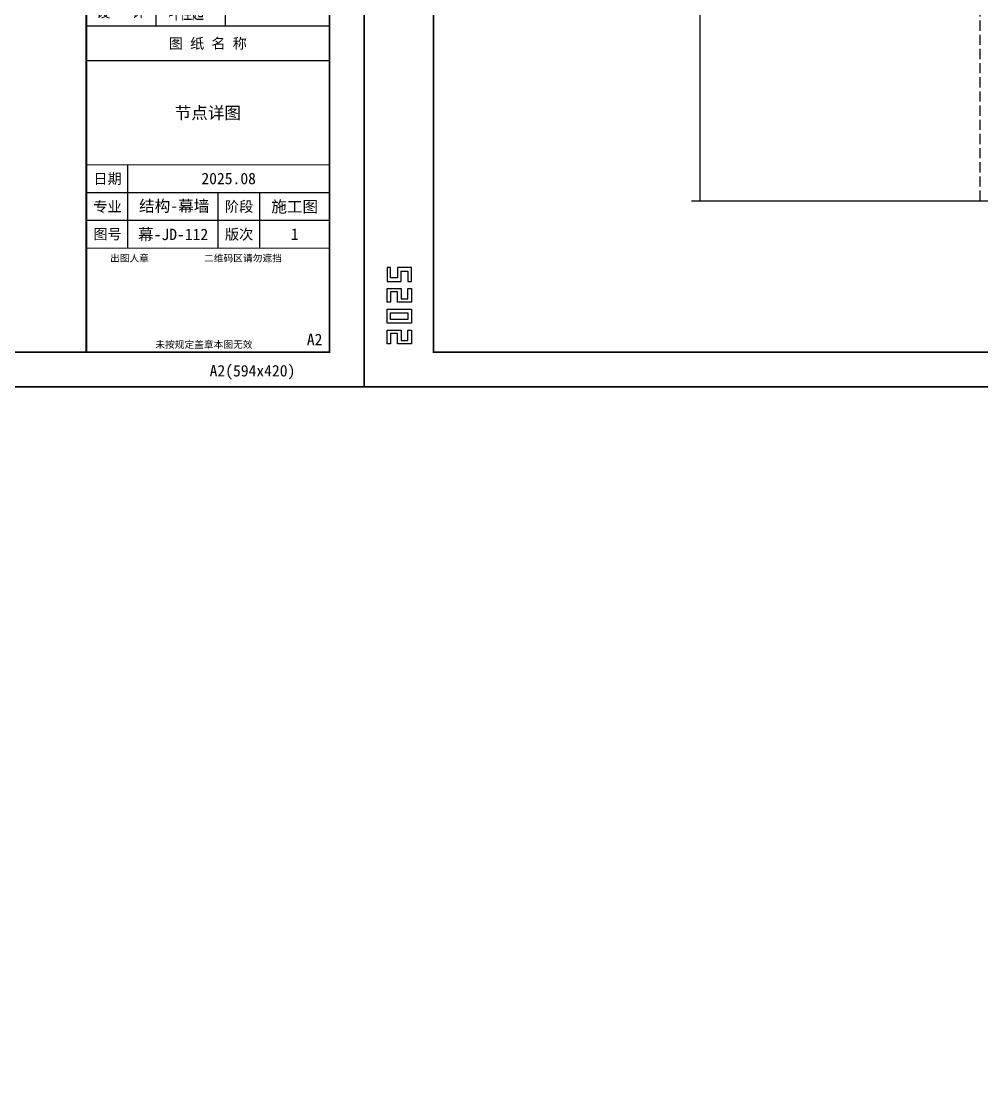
# Model space of a CAD drawing. Extents: x -160106 to 966792, y -663931 to 1550022.
# Drawn here: x -61310 to -59650, y -88026 to -86193 of the extents above; entities that cross this region are included whole.
import ezdxf
from ezdxf.enums import TextEntityAlignment as Align
from ezdxf.xclip import XClip

# ---------------------------------------------------------------- set-up
doc = ezdxf.new("R2010")
doc.units = 0
doc.linetypes.add('ZN-DASH', pattern=[0.35, 0.25, -0.1])
for name, color, linetype in [('!ZN6-虚线-8', 8, 'ZN-DASH'), ('0-cxFrame', 155, 'Continuous'), ('3符号', 173, 'Continuous'), ('qianming', 155, 'Continuous')]:
    doc.layers.add(name, color=color, linetype=linetype)
doc.layers.add('0-cxText', color=131, linetype='Continuous', lineweight=25)
doc.styles.add('BZHZ', font='bzxw', dxfattribs={"width": 0.8, "bigfont": 'bzhz'})
doc.styles.add('cx_biaoti', font='')
doc.styles.add('cx_tuming', font='simhei.ttf')
doc.styles.add('cx_tuqian1', font='')
doc.styles.add('黑体', font='simhei.ttf', dxfattribs={"height": 12})
doc.styles.get('cx_biaoti').set_extended_font_data('SimSun')
doc.styles.get('cx_tuqian1').set_extended_font_data('SimSun')

# ---------------------------------------------------------------- blocks, each defined once
blk = doc.blocks.new('zjcx_lan_qianzi(Dragon)')
for p, q in [((-7000, 4800), (0, 4800)), ((-5000, 4800), (-5000, 0)), ((-3000, 4800), (-3000, 0)), ((-7000, 4000), (0, 4000)), ((-7000, 3200), (0, 3200)), ((-7000, 2400), (0, 2400)), ((-7000, 1600), (0, 1600)), ((-7000, 800), (0, 800))]:
    blk.add_line(p, q)
at = {"const_width": 30}
blk.add_lwpolyline([(-7000, 5600), (0, 5600)], dxfattribs=at)
blk.add_lwpolyline([(-7000, 5600), (0, 5600), (0, 0), (-7000, 0)], close=True, dxfattribs=at)
at = {"style": 'cx_biaoti'}
for s, p in [('签  字  栏', (-3500, 5200)), ('审   定', (-6000, 4400)), ('审   核', (-6000, 3600)), ('校   对', (-6000, 2800)), ('设   计', (-6000, 400))]:
    blk.add_text(s, height=300, dxfattribs=at).set_placement(p, align=Align.MIDDLE)
at = {"style": 'cx_biaoti', "width": 0.85}
for s, p in [('项目负责人', (-6000, 2000)), ('专业负责人', (-6000, 1200))]:
    blk.add_text(s, height=300, dxfattribs=at).set_placement(p, align=Align.MIDDLE)
blk = doc.blocks.new('T-签字(Dragon)')
at = {"layer": '0-cxFrame'}
blk.add_blockref('zjcx_lan_qianzi(Dragon)', (0, 0), dxfattribs=at)
at = {"layer": 'qianming', "style": 'BZHZ', "width": 0.8}
for s, p in [('杨永良', (-4124, 4400)), ('姚建中', (-4124, 3600)), ('姜旭超', (-4124, 2800)), ('宋月飞', (-4124, 2000)), ('宋月飞', (-4124, 1200)), ('叶佳超', (-4124, 400))]:
    blk.add_text(s, height=450, dxfattribs=at).set_placement(p, align=Align.MIDDLE)
blk = doc.blocks.new('zjcx_lan_tuming(Dragon)')
for p, q in [((-7000, 8400), (0, 8400)), ((-5800, 3000), (-5800, 5400)), ((-7000, 4600), (0, 4600)), ((-3200, 3000), (-3200, 4600)), ((-2000, 3000), (-2000, 4600)), ((-7000, 3800), (0, 3800))]:
    blk.add_line(p, q)
at = {"const_width": 30}
for points in [[(-7000, 9400), (0, 9400)], [(-7000, 5400), (0, 5400)], [(-7000, 3000), (0, 3000)], [(-7000, 0), (0, 0)]]:
    blk.add_lwpolyline(points, dxfattribs=at)
blk.add_lwpolyline([(-7000, 9400), (0, 9400), (0, 0), (-7000, 0)], close=True)
at = {"style": 'cx_biaoti'}
for s, p in [('图 纸 名 称', (-3500, 8900)), ('日期', (-6388, 5000)), ('专业', (-6388, 4200)), ('阶段', (-2600, 4200)), ('图号', (-6388, 3400)), ('版次', (-2600, 3400))]:
    blk.add_text(s, height=300, dxfattribs=at).set_placement(p, align=Align.MIDDLE)
for s, p in [('出图人章', (-6316, 2607)), ('二维码区请勿遮挡', (-3609, 2607)), ('未按规定盖章本图无效', (-5013, 120))]:
    blk.add_text(s, height=200, dxfattribs=at).set_placement(p)
blk = doc.blocks.new('T-图签(Dragon)')
blk.add_blockref('zjcx_lan_tuming(Dragon)', (0, 0))
at = {"color": 3, "style": 'cx_biaoti'}
for s, p in [('2025.08', (-2900, 5000)), ('结构-幕墙 ', (-4356, 4219)), ('施工图', (-1000, 4200))]:
    blk.add_text(s, height=330, dxfattribs=at).set_placement(p, align=Align.MIDDLE)
blk = doc.blocks.new('zjcx_T2(Dragon)')
at = {"layer": '0-cxFrame', "const_width": 50}
blk.add_lwpolyline([(-7000, 40000), (0, 40000), (0, 0), (-7000, 0)], close=True, dxfattribs=at)
at = {"layer": '0-cxFrame'}
for name, p in [('T-签字(Dragon)', (0, 9400)), ('T-图签(Dragon)', (0, 0))]:
    blk.add_blockref(name, p, dxfattribs=at)
blk = doc.blocks.new('TK22.A2 L(Dragon)')
at = {"layer": '0-cxFrame', "color": 7, "const_width": 0.5}
blk.add_lwpolyline([(0, 0), (-594, 0), (-594, 420), (0, 420)], close=True, dxfattribs=at)
at = {"layer": '0-cxFrame', "const_width": 0.5}
for points in [[(-80, 10), (-574, 10), (-574, 410), (-80, 410)], [(-10, 10), (-80, 10), (-80, 410), (-10, 410)]]:
    blk.add_lwpolyline(points, close=True, dxfattribs=at)
at = {"layer": 'Defpoints', "color": 2}
for points in [[(-586.37, 34.37), (-587.37, 34.37), (-587.37, 30.37), (-583.37, 30.37), (-583.37, 33.37), (-581.37, 33.37), (-581.37, 30.37), (-580.37, 30.37), (-580.37, 34.37), (-584.37, 34.37), (-584.37, 31.37), (-586.37, 31.37), (-586.37, 34.37)], [(-586.37, 24.37), (-587.37, 24.37), (-587.37, 28.37), (-583.37, 28.37), (-583.37, 25.37), (-581.37, 25.37), (-581.37, 28.37), (-580.37, 28.37), (-580.37, 24.37), (-584.37, 24.37), (-584.37, 27.37), (-586.37, 27.37), (-586.37, 24.37)], [(-586.37, 12.37), (-587.37, 12.37), (-587.37, 16.37), (-583.37, 16.37), (-583.37, 13.37), (-581.37, 13.37), (-581.37, 16.37), (-580.37, 16.37), (-580.37, 12.37), (-584.37, 12.37), (-584.37, 15.37), (-586.37, 15.37), (-586.37, 12.37)]]:
    blk.add_lwpolyline(points, dxfattribs=at)
for points in [[(-587.37, 18.37), (-587.37, 22.37), (-580.37, 22.37), (-580.37, 18.37)], [(-586.37, 19.37), (-586.37, 21.37), (-581.37, 21.37), (-581.37, 19.37)]]:
    blk.add_lwpolyline(points, close=True, dxfattribs=at)
at = {"layer": '0-cxFrame', "xscale": 0.01, "yscale": 0.01, "zscale": 0.01}
blk.add_blockref('zjcx_T2(Dragon)', (-10, 10), dxfattribs=at)
at = {"style": '黑体', "flags": 4}
blk.add_attdef('图幅', text='', height=3.3, dxfattribs=at).set_placement((-40, 3), align=Align.RIGHT)
at = {"layer": '0-cxFrame', "style": '黑体'}
blk.add_text('(594x420)', height=3.3, dxfattribs=at).set_placement((-40, 3))
at = {"layer": '0-cxText', "flags": 4}
for tag, height, style, p in [('建设单位', 3.5, 'cx_tuming', (-45, 240)), ('项目名称', 3.5, 'cx_tuming', (-45, 210)), ('子项名称', 3.5, 'cx_tuming', (-45, 180)), ('工程编号', 3.3, 'cx_tuqian1', (-35, 165)), ('图名1', 3.5, 'cx_tuming', (-45, 87)), ('图名2', 3.5, 'cx_tuming', (-45, 79)), ('图名3', 3.5, 'cx_tuming', (-45, 71)), ('出图日期', 3.3, 'cx_tuqian1', (-39, 60)), ('专业', 3.3, 'cx_tuqian1', (-55, 52)), ('图号', 3.3, 'cx_tuqian1', (-55, 44)), ('版次', 3.3, 'cx_tuqian1', (-20, 44))]:
    blk.add_attdef(tag, text='', height=height, dxfattribs=dict(at, style=style)).set_placement(p, align=Align.MIDDLE)
at = {"layer": 'Defpoints', "color": 6, "flags": 4}
for tag, height, style, p in [('tufu', 3.3, '黑体', (-12, 12)), ('dwfname', 4, 'cx_tuqian1', (-80, 3))]:
    blk.add_attdef(tag, text='', height=height, dxfattribs=dict(at, style=style)).set_placement(p, align=Align.RIGHT)
blk = doc.blocks.new('20250829153651')
at = {"layer": '!ZN6-虚线-8', "color": 8, "linetype": 'ZN-DASH', "ltscale": 70}
blk.add_line((-370, 100), (-370, 11800), dxfattribs=at)

msp = doc.modelspace()

# ---------------------------------------------------------------- block references
at = {"ltscale": 30}
ref = msp.add_blockref('20250829153651', (-59283.16, -97285.92), dxfattribs=at)
XClip(ref).set_block_clipping_path([(-854.3998935135, 10782.4346405372), (614.400000248, 12795.2674040624)])
at = {"layer": '0-cxFrame'}
ref = msp.add_blockref('TK22.A2 L(Dragon)', (-60717.76, -86825.19), dxfattribs=dict(at, xscale=6, yscale=6, zscale=6))
ref.add_attrib('图名2', '节点详图', dxfattribs={"layer": '0-cxText', "height": 21, "style": 'cx_tuming'}).set_placement((-60987.76, -86351.19), align=Align.MIDDLE)
ref.add_attrib('图号', '幕-JD-112', dxfattribs={"layer": '0-cxText', "height": 19.8, "style": 'cx_tuqian1'}).set_placement((-61047.76, -86561.19), align=Align.MIDDLE)
ref.add_attrib('版次', '1', dxfattribs={"layer": '0-cxText', "height": 19.8, "style": 'cx_tuqian1'}).set_placement((-60837.76, -86561.19), align=Align.MIDDLE)
ref.add_attrib('图幅', 'A2', dxfattribs={"layer": '0', "height": 19.8, "style": '黑体'}).set_placement((-60957.76, -86807.19), align=Align.RIGHT)
ref.add_attrib('tufu', 'A2', dxfattribs={"layer": 'Defpoints', "color": 6, "height": 19.8, "style": '黑体'}).set_placement((-60789.76, -86753.19), align=Align.RIGHT)

# ---------------------------------------------------------------- next in the draw order: linework, layer by layer
at = {"layer": '3符号'}
for points in [[(-60137.56, -84476.25), (-60137.56, -85483.87), (-60125.56, -85486.87), (-60149.56, -85492.87), (-60137.56, -85495.87), (-60137.56, -86503.49)], [(-60151.96, -86503.49), (-59416.36, -86503.49), (-59413.36, -86491.48), (-59407.36, -86515.49), (-59404.36, -86503.49), (-58668.76, -86503.49)]]:
    msp.add_lwpolyline(points, dxfattribs=at)

# ---------------------------------------------------------------- next in the draw order: block references
at = {"layer": '0-cxFrame', "xscale": 6, "yscale": 6, "zscale": 6}
msp.add_blockref('TK22.A2 L(Dragon)', (-57153.76, -86825.19), dxfattribs=at)

doc.saveas('drawing.dxf')
